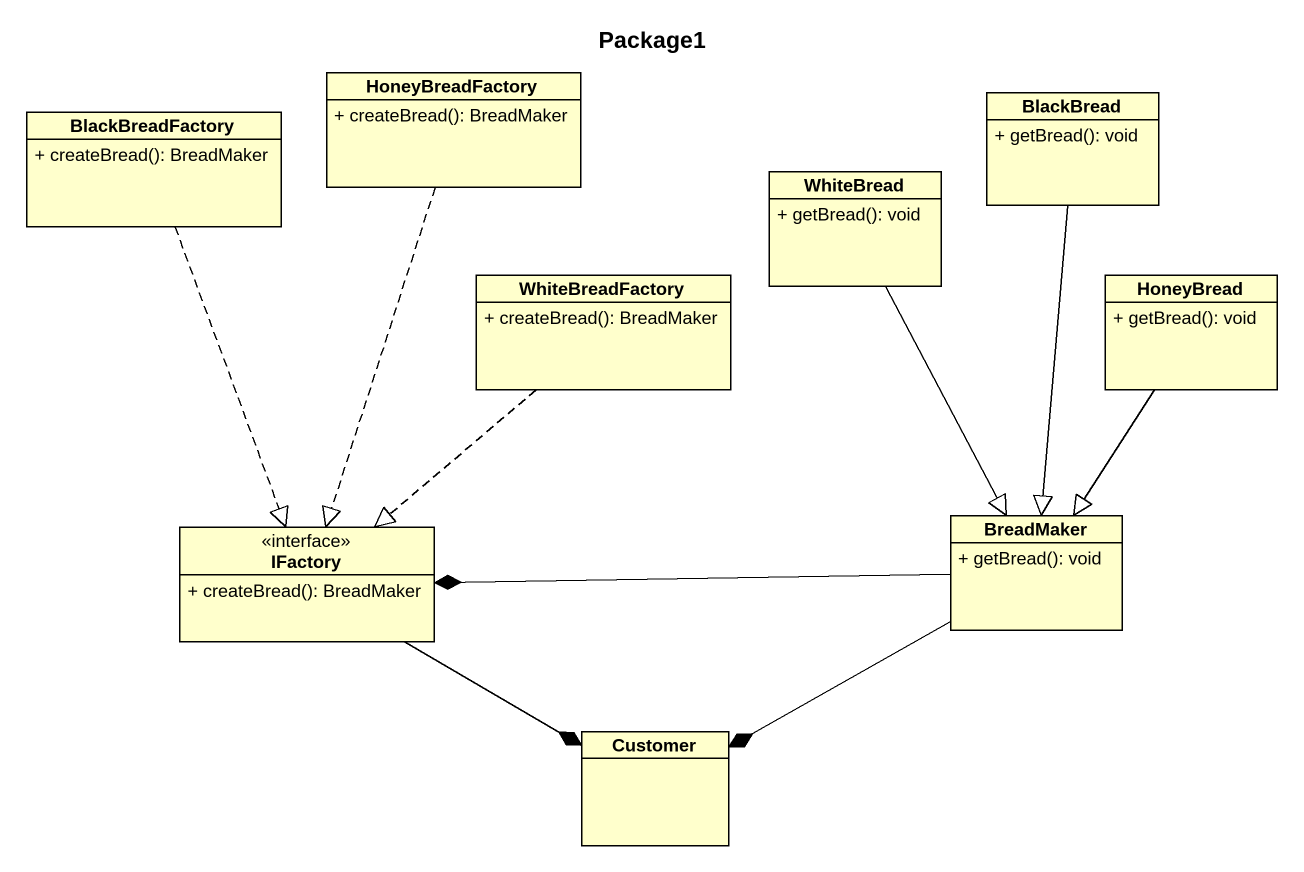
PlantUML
@startuml
title Package1
hide circle
hide empty members
skinparam classAttributeIconSize 0
class BlackBreadFactory {
  + createBread(): BreadMaker
}
class HoneyBreadFactory {
  + createBread(): BreadMaker
}
class BlackBread {
  + getBread(): void
}
class WhiteBread {
  + getBread(): void
}
class WhiteBreadFactory {
  + createBread(): BreadMaker
}
class HoneyBread {
  + getBread(): void
}
class IFactory <<interface>> {
  + createBread(): BreadMaker
}
class BreadMaker {
  + getBread(): void
}
class Customer
BlackBreadFactory ..|> IFactory
HoneyBreadFactory ..|> IFactory
BlackBread --|> BreadMaker
WhiteBread --|> BreadMaker
WhiteBreadFactory ..|> IFactory
HoneyBread --|> BreadMaker
IFactory -right-* Customer
BreadMaker -left-* IFactory
BreadMaker -left-* Customer
@enduml
